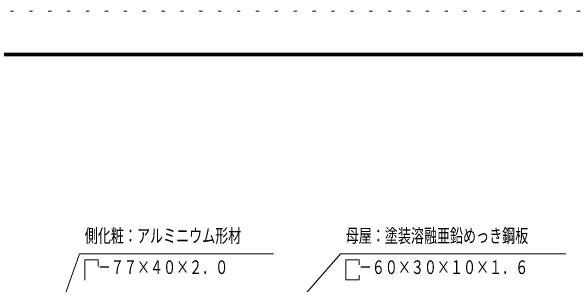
# Model space of a CAD drawing. Units: millimetres, scale not verified. Extents: x -25340 to 25345, y -10500 to 10500.
# Drawn here: x 15632 to 21013, y 7895 to 10500 of the extents above; entities that cross this region are included whole.
import ezdxf
from ezdxf.enums import TextEntityAlignment as Align

# ---------------------------------------------------------------- set-up
doc = ezdxf.new("R2010")
doc.units = ezdxf.units.MM
doc.header["$LTSCALE"] = 60
doc.linetypes.add('USER4', pattern=[3, 0.5, -2.5])
for name, color, linetype, lineweight in [('0-0_0', 3, 'Continuous', 18), ('0-A_2-52DIM', 3, 'Continuous', 18), ('0-C_F-F', 5, 'Continuous', 18), ('0-D_F-E_J_ADD', 5, 'USER4', 18)]:
    doc.layers.add(name, color=color, linetype=linetype, lineweight=lineweight)
doc.styles.add('ＭＳ ゴシック', font='')
doc.styles.get('ＭＳ ゴシック').set_extended_font_data('MS Gothic')

# ---------------------------------------------------------------- blocks, each defined once
blk = doc.blocks.new('2_2')
at = {"layer": '0-0_0'}
for p, q in [((1334.47, 83.93), (-515.53, 83.93)), ((-465.53, 25.37), (-336.75, 25.37)), ((-465.53, -166.07), (-465.53, 25.37)), ((-336.75, 25.37), (-336.75, -39.02))]:
    blk.add_line(p, q, dxfattribs=at)
at = {"layer": '0-0_0', "color": 7, "style": 'ＭＳ ゴシック', "width": 0.7}
for s, p in [('側化粧：アルミニウム形材', (-465.53, 151.7)), ('\u3000－７７×４０×２．０', (-465.53, -148.3))]:
    blk.add_text(s, height=130.2, dxfattribs=at).set_placement(p, align=Align.BOTTOM_LEFT)
blk = doc.blocks.new('3_3')
at = {"layer": '0-0_0'}
for p, q in [((1661.08, 121.43), (-488.92, 121.43)), ((-438.92, -128.57), (-438.92, 62.86)), ((-438.92, 62.86), (-310.14, 62.86)), ((-310.14, 62.86), (-310.14, 16.05))]:
    blk.add_line(p, q, dxfattribs=at)
blk.add_lwpolyline([(-438.92, -128.57), (-310.14, -128.57), (-310.14, -81.75)], dxfattribs=at)
at = {"layer": '0-0_0', "color": 7, "style": 'ＭＳ ゴシック', "width": 0.7}
for s, p in [('母屋：塗装溶融亜鉛めっき鋼板', (-438.92, 189.19)), ('\u3000－６０×３０×１０×１．６', (-438.92, -110.81))]:
    blk.add_text(s, height=130.2, dxfattribs=at).set_placement(p, align=Align.BOTTOM_LEFT)

msp = doc.modelspace()

# ---------------------------------------------------------------- linework, layer by layer
at = {"layer": '0-A_2-52DIM'}
for p, q in [((16283.12, 8189.93), (15686.29, 6523.4)), ((18770.47, 8189.93), (17135.83, 6314.39))]:
    msp.add_line(p, q, dxfattribs=at)
at = {"layer": '0-C_F-F'}
for p, q in [((-3855.46, 10100), (24844.54, 10100)), ((-3852.96, 10097.5), (24842.03, 10097.5)), ((-3850.46, 10095), (24839.53, 10095)), ((-3847.96, 10092.5), (24837.03, 10092.5)), ((-3845.46, 10090), (24834.54, 10090)), ((-3842.96, 10087.5), (24832.04, 10087.5)), ((-3840.46, 10085), (24829.53, 10085)), ((-3837.96, 10082.5), (24827.04, 10082.5)), ((-3835.46, 10080), (24824.53, 10080)), ((-3832.96, 10077.5), (24822.04, 10077.5)), ((-3830.46, 10075), (24819.53, 10075))]:
    msp.add_line(p, q, dxfattribs=at)
at = {"layer": '0-D_F-E_J_ADD'}
msp.add_lwpolyline([(-4355.46, -10500), (-4355.46, 10500), (25344.54, 10500)], dxfattribs=at)

# ---------------------------------------------------------------- block references
at = {"layer": '0-A_2-52DIM'}
for name, p in [('2_2', (16798.65, 8106)), ('3_3', (19259.38, 8068.51))]:
    msp.add_blockref(name, p, dxfattribs=at)

doc.saveas('drawing.dxf')
